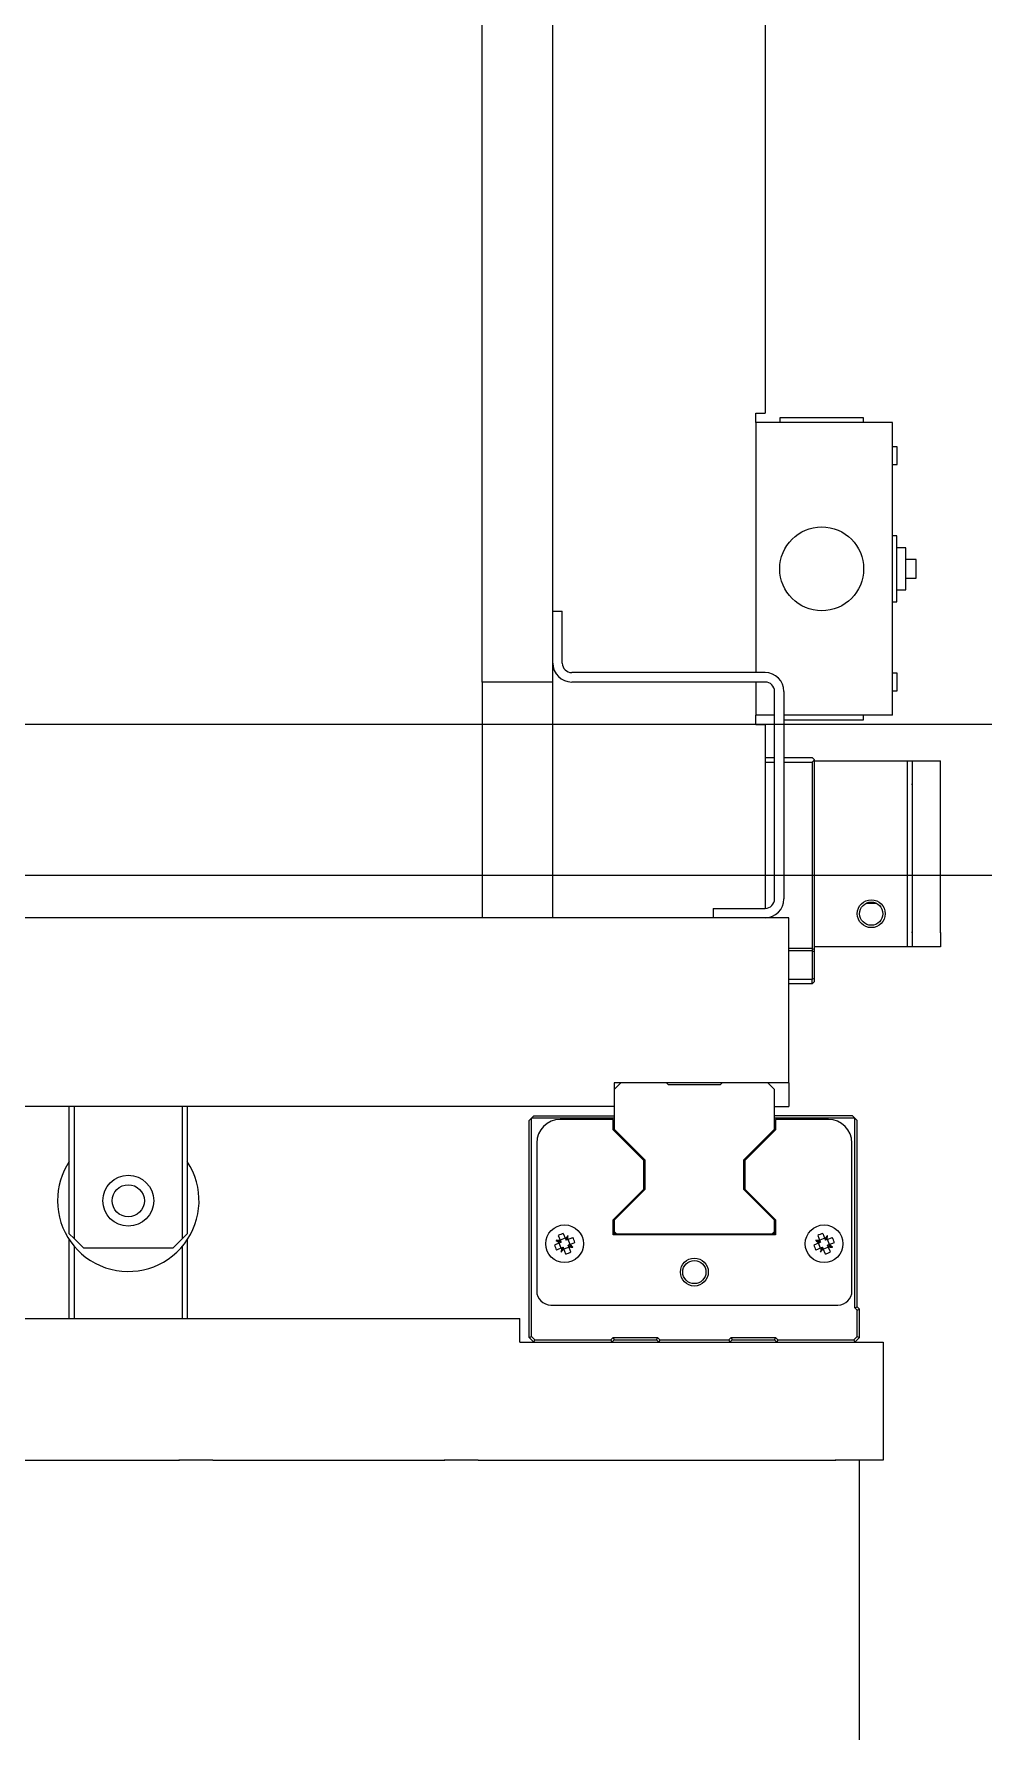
# Model space of a CAD drawing. Header units: inches. Extents: x -347369 to -260369, y 119522 to 149869.
# Drawn here: x -344398.6 to -344197.4, y 139198.2 to 139558.1 of the extents above; entities that cross this region are included whole.
import ezdxf

# ---------------------------------------------------------------- set-up
doc = ezdxf.new("R2010")
doc.units = ezdxf.units.IN
doc.header["$LTSCALE"] = 300
doc.linetypes.add('DOT2', pattern=[0.635, 0, -0.635])
doc.layers.add('INCASTELLATURA MOT', color=4, linetype='Continuous')

# ---------------------------------------------------------------- blocks, each defined once
blk = doc.blocks.new('*U50')
at = {"layer": 'INCASTELLATURA MOT', "linetype": 'Continuous'}
for p, q in [((120, 412), (-5990, 412)), ((120, 380), (-5880, 380))]:
    blk.add_line(p, q, dxfattribs=at)
blk = doc.blocks.new('A$C2dc59534')
at = {"layer": 'INCASTELLATURA MOT', "color": 40, "linetype": 'Continuous', "lineweight": 25}
for p, q in [((539, 471), (539, 771)), ((554, 471), (554, 771)), ((599, 671), (599, 528)), ((597, 528), (599, 528)), ((597, 526), (597, 528)), ((626, 526), (597, 526)), ((597, 526), (597, 523.46)), ((602.11, 527), (602.11, 526)), ((619.89, 527), (602.11, 527)), ((619.89, 526), (619.89, 527)), ((626, 523.46), (626, 526)), ((597, 523.46), (597, 473)), ((626, 466.54), (626, 523.46)), ((627, 520.9), (626, 520.9)), ((627, 517.1), (627, 520.9)), ((626, 517.1), (627, 517.1)), ((626.91, 502), (626, 502)), ((626.91, 488), (626.91, 502)), ((628.81, 499.44), (626.91, 499.44)), ((628.81, 495), (628.81, 499.44)), ((631, 497), (628.81, 497)), ((631, 493), (631, 497)), ((628.81, 490.56), (628.81, 495)), ((626.91, 490.56), (628.81, 490.56)), ((628.81, 493), (631, 493)), ((554, 486), (556, 486)), ((556, 475), (556, 486)), ((626, 488), (626.91, 488)), ((599, 473), (558, 473)), ((627, 472.9), (626, 472.9)), ((627, 469.1), (627, 472.9)), ((554, 471), (539, 471)), ((539, 471), (539, 421)), ((554, 421), (554, 471)), ((599, 471), (558, 471)), ((597, 471), (597, 466.54)), ((601, 425), (601, 469)), ((603, 469), (603, 425)), ((626, 469.1), (627, 469.1)), ((597, 466.54), (597, 464)), ((626, 464), (626, 466.54)), ((601, 464), (597, 464)), ((597, 462), (597, 464)), ((597, 462), (599, 462)), ((599, 462), (599, 423)), ((626, 464), (603, 464)), ((603, 463), (611, 463)), ((611, 463), (619.89, 463)), ((619.89, 463), (619.89, 464)), ((599, 455), (601, 455)), ((599, 454), (601, 454)), ((603, 455), (609, 455)), ((603, 454), (609, 454)), ((609.5, 454.5), (609, 455)), ((609, 454), (609.5, 454.5)), ((609, 454), (609, 414.5)), ((609.5, 414.29), (609.5, 454.5)), ((629.15, 454.23), (609.5, 454.23)), ((630.15, 454.23), (629.15, 454.23)), ((629.15, 454.23), (629.15, 449.23)), ((630.15, 454.27), (636.15, 454.27)), ((630.15, 454.27), (630.15, 453.94)), ((630.15, 453.94), (630.15, 449.23)), ((636.15, 449.27), (636.15, 454.27)), ((629.15, 449.23), (629.15, 417.87)), ((630.15, 449.23), (630.15, 417.87)), ((636.15, 417.87), (636.15, 449.27)), ((636.15, 443.81), (636.15, 443.81)), ((636.15, 443.52), (636.15, 443.81)), ((636.15, 443.52), (636.15, 443.52)), ((636.15, 441.22), (636.15, 441.22)), ((588, 423), (588, 421)), ((588, 423), (599, 423)), ((620.51, 424.12), (622.48, 424.12)), ((604, 421), (394, 421)), ((604, 386), (604, 421)), ((629.15, 417.87), (629.15, 414.87)), ((630.15, 417.87), (630.15, 414.87)), ((636.15, 417.87), (636.15, 414.87)), ((609, 414.5), (604, 414.5)), ((609, 414), (604, 414)), ((609, 414.5), (609, 414)), ((609, 414.5), (609.5, 414.29)), ((609, 414), (609, 408)), ((609, 414), (609.5, 413.79)), ((629.15, 414.87), (609.5, 414.87)), ((609.5, 413.79), (609.5, 414.29)), ((630.15, 414.87), (629.15, 414.87)), ((636.15, 414.87), (630.15, 414.87)), ((609.5, 408.21), (609.5, 413.79)), ((604, 408), (609, 408)), ((609, 407), (604, 407)), ((609, 408), (609.5, 408.21)), ((609, 407), (609, 408)), ((609, 407), (609.5, 407.5)), ((609.5, 407.5), (609.5, 408.21)), ((568.4, 386), (567, 384.6)), ((568.4, 386), (567, 386)), ((567, 386), (567, 384.6)), ((578.1, 386), (568.4, 386)), ((578.5, 385.6), (578.1, 386)), ((589.9, 386), (578.1, 386)), ((589.5, 385.6), (578.5, 385.6)), ((589.9, 386), (589.5, 385.6)), ((599.6, 386), (589.9, 386)), ((601, 384.6), (599.6, 386)), ((604, 386), (599.6, 386)), ((604, 386), (604, 381)), ((567, 384.6), (567, 376.14)), ((601, 376.14), (601, 384.6)), ((567, 381), (394, 381)), ((451.5, 354), (451.5, 381)), ((452.5, 381), (452.5, 353)), ((475.5, 353), (475.5, 381)), ((476.5, 381), (476.5, 354)), ((549, 378), (549.5, 378.5)), ((549, 332), (549, 378)), ((550, 379), (549.5, 378.5)), ((549.5, 332.21), (549.5, 378.5)), ((567, 378.5), (549.5, 378.5)), ((550, 379), (567, 379)), ((566.8, 378.23), (555.58, 378.23)), ((566.8, 376.06), (566.8, 378.23)), ((601, 381), (604, 381)), ((617.5, 379), (601, 379)), ((618, 378.5), (601, 378.5)), ((601.2, 378.23), (601.2, 376.06)), ((612.42, 378.23), (601.2, 378.23)), ((617.5, 379), (618, 378.5)), ((618, 338.29), (618, 378.5)), ((618, 378.5), (618.5, 378)), ((618.5, 338.5), (618.5, 378)), ((573.3, 369.56), (566.8, 376.06)), ((567, 376.14), (573.5, 369.64)), ((594.5, 369.64), (601, 376.14)), ((601.2, 376.06), (594.7, 369.56)), ((550.58, 373.23), (550.58, 341.87)), ((617.42, 341.87), (617.42, 373.23)), ((573.3, 363.44), (573.3, 369.56)), ((573.5, 369.64), (573.5, 363.36)), ((594.5, 363.36), (594.5, 369.64)), ((594.7, 369.56), (594.7, 363.44)), ((566.8, 356.94), (573.3, 363.44)), ((573.5, 363.36), (567, 356.86)), ((601, 356.86), (594.5, 363.36)), ((594.7, 363.44), (601.2, 356.94)), ((566.8, 353.8), (566.8, 356.94)), ((567, 356.86), (567, 354.5)), ((601, 354.5), (601, 356.86)), ((601.2, 356.94), (601.2, 353.8)), ((452.5, 353), (451.5, 354)), ((451.5, 336), (451.5, 352.71)), ((452.5, 353), (454.5, 351)), ((473.5, 351), (475.5, 353)), ((476.5, 354), (475.5, 353)), ((476.5, 352.71), (476.5, 336)), ((555.16, 353.61), (555.61, 352.51)), ((556.64, 353.05), (555.57, 352.61)), ((556.22, 354.05), (556.68, 352.95)), ((556.68, 352.95), (556.81, 352.62)), ((556.81, 352.62), (557.23, 353.64)), ((557.13, 352.76), (556.81, 352.62)), ((557.13, 352.76), (558.24, 353.22)), ((557.68, 351.74), (557.23, 352.8)), ((601.2, 353.8), (566.8, 353.8)), ((567, 354.5), (567.5, 354)), ((567, 354), (567, 354.5)), ((567.5, 354), (567, 354)), ((567.5, 354), (600.5, 354)), ((600.5, 354), (601, 354.5)), ((601, 354), (600.5, 354)), ((601, 354.5), (601, 354)), ((610.16, 353.61), (610.61, 352.51)), ((611.64, 353.05), (610.57, 352.61)), ((611.22, 354.05), (611.68, 352.95)), ((611.68, 352.95), (611.81, 352.62)), ((611.81, 352.62), (612.23, 353.64)), ((612.13, 352.76), (611.81, 352.62)), ((612.13, 352.76), (613.24, 353.22)), ((612.68, 351.74), (612.23, 352.8)), ((452.5, 351.37), (452.5, 336)), ((454.5, 351), (473.5, 351)), ((475.5, 336), (475.5, 351.37)), ((555.43, 352.05), (554.32, 351.59)), ((555.75, 352.18), (554.74, 352.6)), ((555.87, 350.99), (554.76, 350.53)), ((555.77, 350.95), (555.32, 352.01)), ((555.43, 352.05), (555.75, 352.18)), ((555.61, 352.51), (555.75, 352.18)), ((556.19, 351.12), (555.77, 350.11)), ((555.87, 350.99), (556.19, 351.12)), ((556.32, 350.8), (556.19, 351.12)), ((556.78, 349.69), (556.32, 350.8)), ((557.43, 351.14), (556.36, 350.7)), ((557.57, 351.7), (557.25, 351.56)), ((557.25, 351.56), (558.26, 351.14)), ((557.39, 351.24), (557.25, 351.56)), ((557.84, 350.13), (557.39, 351.24)), ((557.57, 351.7), (558.68, 352.15)), ((610.43, 352.05), (609.32, 351.59)), ((610.75, 352.18), (609.74, 352.6)), ((610.87, 350.99), (609.76, 350.53)), ((610.77, 350.95), (610.32, 352.01)), ((610.43, 352.05), (610.75, 352.18)), ((610.61, 352.51), (610.75, 352.18)), ((611.19, 351.12), (610.77, 350.11)), ((610.87, 350.99), (611.19, 351.12)), ((611.32, 350.8), (611.19, 351.12)), ((611.78, 349.69), (611.32, 350.8)), ((612.43, 351.14), (611.36, 350.7)), ((612.57, 351.7), (612.25, 351.56)), ((612.39, 351.24), (612.25, 351.56)), ((612.25, 351.56), (613.26, 351.14)), ((612.84, 350.13), (612.39, 351.24)), ((612.57, 351.7), (613.68, 352.15)), ((553.58, 338.87), (614.42, 338.87)), ((618, 338.29), (618.5, 338.5)), ((619, 338), (618.5, 338.5)), ((381.5, 336), (474.86, 336)), ((474.86, 336), (481.93, 336)), ((481.93, 336), (531.07, 336)), ((531.07, 336), (538.14, 336)), ((538.14, 336), (547, 336)), ((547, 331), (547, 336)), ((618.5, 337.79), (618, 338.29)), ((618.5, 337.79), (619, 338)), ((618.5, 332.21), (618.5, 337.79)), ((619, 332), (619, 338)), ((549, 332), (549.5, 332.21)), ((550, 331), (549, 332)), ((549.5, 332.21), (550.21, 331.5)), ((550, 331), (550.21, 331.5)), ((550.21, 331.5), (566.29, 331.5)), ((566.29, 331.5), (566.79, 332)), ((566.29, 331.5), (566.5, 331)), ((566.5, 331), (567, 331.5)), ((566.79, 332), (576.21, 332)), ((566.79, 332), (567, 331.5)), ((567, 331.5), (576, 331.5)), ((576.21, 332), (576, 331.5)), ((576.5, 331), (576, 331.5)), ((576.21, 332), (576.71, 331.5)), ((576.71, 331.5), (576.5, 331)), ((576.71, 331.5), (591.29, 331.5)), ((591.29, 331.5), (591.79, 332)), ((591.29, 331.5), (591.5, 331)), ((592, 331.5), (591.5, 331)), ((591.79, 332), (601.21, 332)), ((591.79, 332), (592, 331.5)), ((592, 331.5), (601, 331.5)), ((601.21, 332), (601, 331.5)), ((601.5, 331), (601, 331.5)), ((601.21, 332), (601.71, 331.5)), ((601.71, 331.5), (601.5, 331)), ((601.71, 331.5), (617.79, 331.5)), ((617.79, 331.5), (618.5, 332.21)), ((617.79, 331.5), (618, 331)), ((619, 332), (618, 331)), ((618.5, 332.21), (619, 332)), ((547, 331), (614, 331)), ((614, 331), (624, 331)), ((624, 331), (624, 306)), ((381.5, 306), (474.86, 306)), ((481.93, 306), (474.86, 306)), ((481.93, 306), (531.07, 306)), ((538.14, 306), (531.07, 306)), ((538.14, 306), (614, 306)), ((624, 306), (614, 306)), ((619, -64), (619, 306))]:
    blk.add_line(p, q, dxfattribs=at)
at = {"layer": 'INCASTELLATURA MOT', "color": 40, "linetype": 'DOT2', "lineweight": 18}
for p, q in [((626, 523.46), (597, 523.46)), ((601, 466.54), (597, 466.54)), ((626, 466.54), (603, 466.54)), ((629.15, 449.23), (609.5, 449.23)), ((630.15, 449.23), (629.15, 449.23)), ((630.15, 449.27), (636.15, 449.27)), ((636.15, 442.86), (636.15, 442.86)), ((636.15, 442.42), (636.15, 442.42)), ((636.15, 441.91), (636.15, 441.91)), ((629.15, 417.87), (609.5, 417.87)), ((630.15, 417.87), (629.15, 417.87)), ((636.15, 417.87), (630.15, 417.87)), ((600, 386), (600, 385.6)), ((474.86, 306), (474.86, 336)), ((481.93, 336), (481.93, 306)), ((531.07, 306), (531.07, 336)), ((538.14, 336), (538.14, 306)), ((614, 306), (614, 331))]:
    blk.add_line(p, q, dxfattribs=at)
at = {"layer": 'INCASTELLATURA MOT', "color": 40, "linetype": 'Continuous', "lineweight": 25}
for centre, radius in [((611, 495), 8.89), ((621.5, 421.87), 2.96), ((621.5, 421.87), 2.46), ((464, 361), 5.4), ((464, 361), 3.4), ((556.5, 351.87), 4), ((611.5, 351.87), 4), ((584, 345.87), 2.96), ((584, 345.87), 2.46)]:
    blk.add_circle(centre, radius, dxfattribs=at)
for centre, radius, start, end in [((558, 475), 4, 180, 270), ((558, 475), 2, 180, 270), ((599, 469), 4, 0, 90), ((599, 469), 2, 0, 90), ((599, 425), 4, 270, 0), ((599, 425), 2, 270, 0), ((555.58, 373.23), 5, 90, 180), ((612.42, 373.23), 5, 0, 90), ((464, 361), 15, 146.4427, 180), ((464, 361), 15, 180, 33.5573), ((561.63, 339.5), 15.53, 110.4013, 114.6441), ((566.19, 345.89), 11.85, 139.1379, 143.4135), ((545.41, 354.48), 11.85, 351.6319, 355.9075), ((544.12, 346.74), 15.53, 20.4013, 24.6441), ((616.63, 339.5), 15.53, 110.4013, 114.6441), ((621.19, 345.89), 11.85, 139.1379, 143.4135), ((600.41, 354.48), 11.85, 351.6319, 355.9075), ((599.12, 346.74), 15.53, 20.4013, 24.6441), ((568.88, 357.01), 15.53, 200.4013, 204.6441), ((553.89, 340.79), 11.85, 81.6319, 85.9075), ((562.49, 361.56), 11.85, 229.1379, 233.4135), ((567.59, 349.26), 11.85, 171.6319, 175.9075), ((546.81, 357.86), 11.85, 319.1379, 323.4135), ((551.37, 364.25), 15.53, 290.4013, 294.6441), ((559.11, 362.96), 11.85, 261.6319, 265.9075), ((550.51, 342.18), 11.85, 49.1379, 53.4135), ((623.88, 357.01), 15.53, 200.4013, 204.6441), ((608.89, 340.79), 11.85, 81.6319, 85.9075), ((617.49, 361.56), 11.85, 229.1379, 233.4135), ((622.59, 349.26), 11.85, 171.6319, 175.9075), ((601.81, 357.86), 11.85, 319.1379, 323.4135), ((606.37, 364.25), 15.53, 290.4013, 294.6441), ((614.11, 362.96), 11.85, 261.6319, 265.9075), ((605.51, 342.18), 11.85, 49.1379, 53.4135), ((553.58, 341.87), 3, 180, 270), ((614.42, 341.87), 3, 270, 0)]:
    blk.add_arc(centre, radius, start, end, dxfattribs=at)

msp = doc.modelspace()

# ---------------------------------------------------------------- block references
msp.add_blockref('A$C2dc59534', (-344842.629, 138949.656))
at = {"layer": 'INCASTELLATURA MOT'}
msp.add_blockref('*U50', (-338583.625, 138999.656), dxfattribs=at)

doc.saveas('drawing.dxf')
